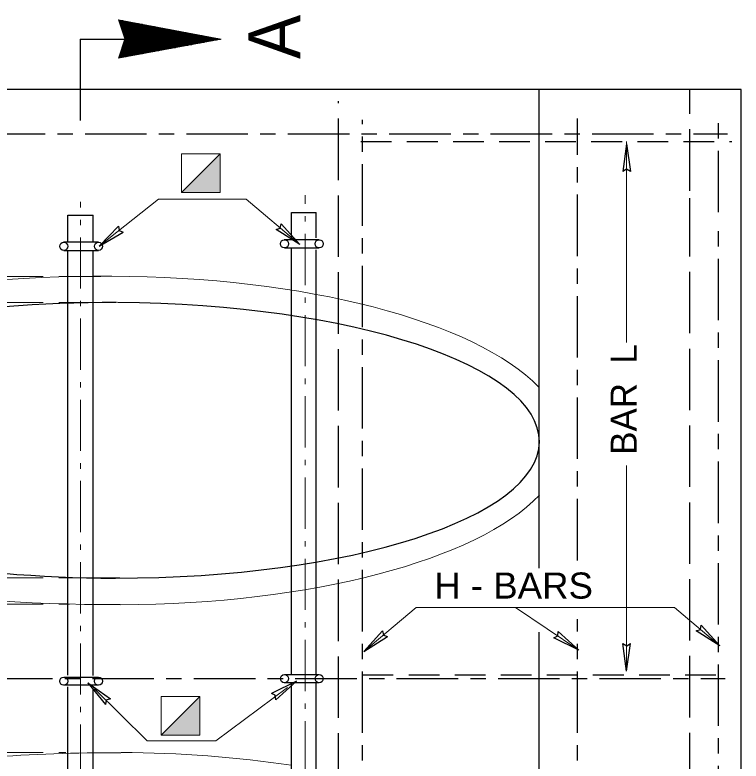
# Model space of a CAD drawing. Extents: x -48 to 160, y -9 to 186.
# Drawn here: x 55.09 to 68.56, y 27.14 to 40.98 of the extents above; entities that cross this region are included whole.
import ezdxf

# ---------------------------------------------------------------- set-up
doc = ezdxf.new("R2010")
doc.units = 0
doc.header["$LTSCALE"] = 0.19
for name, pattern in [('DOT_DASHED', [7.7, 5, -1.2, 0.3, -1.2]), ('LONG_DASH_SHORT_DASH', [9.9, 6, -1.2, 1.5, -1.2]), ('LONG_DASHED', [7.5, 6, -1.5]), ('MEDIUM_DASHED', [4.5, 3, -1.5])]:
    doc.linetypes.add(name, pattern=pattern)
doc.layers.add('1', color=7, linetype='Continuous', lineweight=13)

msp = doc.modelspace()

# ---------------------------------------------------------------- hatches: boundary and pattern name
at = {"layer": '1'}
for points in [[(58.1751, 37.6842), (58.8924, 38.4015), (58.8924, 37.6842)], [(57.7984, 27.621), (58.5157, 28.3383), (58.5157, 27.621)]]:
    msp.add_hatch(color=256, dxfattribs=at).paths.add_polyline_path(points)

# ---------------------------------------------------------------- linework, layer by layer
for p, q in [((57.0078, 40.8892), (57.0123, 40.8892)), ((57.0127, 40.875), (57.0862, 40.875)), ((57.0137, 40.8722), (57.0137, 40.8892)), ((57.0174, 40.8611), (57.1596, 40.8611)), ((57.0221, 40.8471), (57.2334, 40.8471)), ((57.0271, 40.8331), (57.3067, 40.8331)), ((57.0273, 40.8317), (57.0273, 40.8861)), ((57.0416, 40.7915), (57.0416, 40.8834)), ((57.0555, 40.7509), (57.0555, 40.8807)), ((57.0694, 40.7107), (57.0694, 40.8783)), ((57.0834, 40.6698), (57.0834, 40.8759)), ((57.0974, 40.6296), (57.0974, 40.8729)), ((57.1115, 40.5892), (57.1115, 40.8703)), ((57.1252, 40.5487), (57.1252, 40.8675)), ((57.1393, 40.203), (57.1393, 40.8651)), ((57.1534, 40.2055), (57.1534, 40.8621)), ((57.1673, 40.2081), (57.1673, 40.8595)), ((57.1813, 40.2105), (57.1813, 40.8571)), ((57.1953, 40.213), (57.1953, 40.8543)), ((57.2093, 40.2156), (57.2093, 40.8519)), ((57.223, 40.2182), (57.223, 40.849)), ((57.2371, 40.2207), (57.2371, 40.8463)), ((57.2509, 40.2233), (57.2509, 40.8438)), ((57.2652, 40.226), (57.2652, 40.8411)), ((57.2787, 40.2284), (57.2787, 40.8384)), ((57.293, 40.2311), (57.293, 40.8357)), ((57.3067, 40.2334), (57.3067, 40.8331)), ((57.3207, 40.2361), (57.3207, 40.8303)), ((57.3347, 40.2387), (57.3347, 40.8278)), ((57.0318, 40.8192), (57.3803, 40.8192)), ((57.0367, 40.8056), (57.454, 40.8056)), ((57.0416, 40.7915), (57.5278, 40.7915)), ((57.0465, 40.7774), (57.6012, 40.7774)), ((57.0512, 40.7634), (57.6747, 40.7634)), ((57.056, 40.7494), (57.7485, 40.7494)), ((57.061, 40.7356), (57.8223, 40.7356)), ((57.0657, 40.7215), (57.8959, 40.7215)), ((57.0705, 40.7077), (57.9696, 40.7077)), ((57.0752, 40.6937), (58.0429, 40.6937)), ((57.3488, 40.2413), (57.3488, 40.8252)), ((57.3629, 40.2439), (57.3629, 40.8226)), ((57.3767, 40.2462), (57.3767, 40.8201)), ((57.3907, 40.249), (57.3907, 40.8172)), ((57.4046, 40.2515), (57.4046, 40.8145)), ((57.4185, 40.254), (57.4185, 40.8119)), ((57.4325, 40.2565), (57.4325, 40.8094)), ((57.4464, 40.2591), (57.4464, 40.8068)), ((57.4607, 40.2615), (57.4607, 40.8038)), ((57.4745, 40.2642), (57.4745, 40.8015)), ((57.4886, 40.267), (57.4886, 40.799)), ((57.5023, 40.2692), (57.5023, 40.7961)), ((57.5165, 40.2721), (57.5165, 40.7936)), ((57.5303, 40.2746), (57.5303, 40.7906)), ((57.5443, 40.2772), (57.5443, 40.7883)), ((57.5587, 40.2797), (57.5587, 40.7853)), ((57.5723, 40.2823), (57.5723, 40.7828)), ((57.5864, 40.2847), (57.5864, 40.7803)), ((57.6002, 40.2874), (57.6002, 40.7774)), ((57.6142, 40.2898), (57.6142, 40.7751)), ((57.6283, 40.2924), (57.6283, 40.7722)), ((57.6421, 40.2949), (57.6421, 40.7696)), ((57.6562, 40.2975), (57.6562, 40.7672)), ((57.6701, 40.3), (57.6701, 40.7642)), ((57.6839, 40.3026), (57.6839, 40.7616)), ((57.698, 40.305), (57.698, 40.7587)), ((57.7119, 40.3077), (57.7119, 40.7563)), ((57.7258, 40.3105), (57.7258, 40.7533)), ((57.7398, 40.3128), (57.7398, 40.7512)), ((57.754, 40.3156), (57.754, 40.7483)), ((57.768, 40.3182), (57.768, 40.7457)), ((57.7819, 40.3204), (57.7819, 40.7432)), ((57.7957, 40.3231), (57.7957, 40.7403)), ((57.8098, 40.3258), (57.8098, 40.7379)), ((57.8237, 40.3282), (57.8237, 40.7349)), ((57.8377, 40.3309), (57.8377, 40.7326)), ((57.8517, 40.3334), (57.8517, 40.7298)), ((57.8657, 40.3359), (57.8657, 40.7272)), ((57.8796, 40.3383), (57.8796, 40.7243)), ((57.8937, 40.3411), (57.8937, 40.7218)), ((57.9076, 40.3436), (57.9076, 40.7192)), ((57.9216, 40.3461), (57.9216, 40.7163)), ((57.9355, 40.3486), (57.9355, 40.7138)), ((57.9496, 40.3514), (57.9496, 40.7113)), ((57.9634, 40.3538), (57.9634, 40.7083)), ((57.9776, 40.3564), (57.9776, 40.7059)), ((57.9914, 40.3591), (57.9914, 40.7035)), ((58.0054, 40.3613), (58.0054, 40.7006)), ((58.0193, 40.364), (58.0193, 40.6981)), ((58.0332, 40.3668), (58.0332, 40.6953)), ((58.0472, 40.3691), (58.0472, 40.6926)), ((58.0611, 40.3716), (58.0611, 40.6898)), ((57.0802, 40.6795), (58.1165, 40.6795)), ((57.085, 40.6656), (58.1905, 40.6656)), ((57.0897, 40.6515), (58.264, 40.6515)), ((57.0947, 40.6377), (58.3377, 40.6377)), ((57.0996, 40.6237), (58.4113, 40.6237)), ((57.1045, 40.6098), (58.4846, 40.6098)), ((57.1092, 40.5959), (58.5583, 40.5959)), ((57.114, 40.5818), (58.6321, 40.5818)), ((57.1187, 40.5678), (58.7053, 40.5678)), ((57.1238, 40.5538), (58.779, 40.5538)), ((58.0752, 40.3744), (58.0752, 40.6873)), ((58.0891, 40.3769), (58.0891, 40.6848)), ((58.1032, 40.3792), (58.1032, 40.6818)), ((58.117, 40.3819), (58.117, 40.6795)), ((58.1311, 40.3845), (58.1311, 40.6768)), ((58.1449, 40.3871), (58.1449, 40.6741)), ((58.1591, 40.3897), (58.1591, 40.6716)), ((58.1732, 40.3921), (58.1732, 40.6688)), ((58.1869, 40.3951), (58.1869, 40.6662)), ((58.2011, 40.3973), (58.2011, 40.6635)), ((58.215, 40.4), (58.215, 40.661)), ((58.2289, 40.4027), (58.2289, 40.6582)), ((58.2428, 40.4048), (58.2428, 40.6556)), ((58.2568, 40.4073), (58.2568, 40.6528)), ((58.2706, 40.4102), (58.2706, 40.6503)), ((58.2847, 40.4127), (58.2847, 40.6477)), ((58.2987, 40.4151), (58.2987, 40.6448)), ((58.3127, 40.418), (58.3127, 40.6424)), ((58.3267, 40.4203), (58.3267, 40.6395)), ((58.3406, 40.4228), (58.3406, 40.6371)), ((58.3547, 40.4253), (58.3547, 40.6345)), ((58.3684, 40.4281), (58.3684, 40.6317)), ((58.3826, 40.4303), (58.3826, 40.6292)), ((58.3967, 40.433), (58.3967, 40.6263)), ((58.4106, 40.4357), (58.4106, 40.6237)), ((58.4244, 40.438), (58.4244, 40.6211)), ((58.4383, 40.4408), (58.4383, 40.6184)), ((58.4523, 40.4435), (58.4523, 40.6157)), ((58.4662, 40.4459), (58.4662, 40.613)), ((58.4802, 40.4483), (58.4802, 40.6105)), ((58.4943, 40.4508), (58.4943, 40.608)), ((58.5082, 40.4537), (58.5082, 40.6053)), ((58.5222, 40.4559), (58.5222, 40.6027)), ((58.5362, 40.4587), (58.5362, 40.5999)), ((58.5501, 40.4613), (58.5501, 40.5971)), ((58.5642, 40.4638), (58.5642, 40.5947)), ((58.578, 40.4662), (58.578, 40.592)), ((58.5921, 40.4689), (58.5921, 40.5892)), ((58.6061, 40.4714), (58.6061, 40.5867)), ((58.6201, 40.4741), (58.6201, 40.584)), ((58.634, 40.4767), (58.634, 40.5813)), ((58.6479, 40.4795), (58.6479, 40.5787)), ((58.6618, 40.4817), (58.6618, 40.5761)), ((58.6758, 40.4842), (58.6758, 40.5734)), ((58.6897, 40.487), (58.6897, 40.5708)), ((58.7039, 40.4895), (58.7039, 40.568)), ((58.7179, 40.4918), (58.7179, 40.5657)), ((58.7319, 40.4946), (58.7319, 40.5627)), ((58.7458, 40.4972), (58.7458, 40.5601)), ((58.7597, 40.4994), (58.7597, 40.5577)), ((58.7736, 40.5021), (58.7736, 40.5547)), ((58.7876, 40.5047), (58.7876, 40.5523)), ((58.8018, 40.5073), (58.8018, 40.5494)), ((57.0873, 40.4143), (58.2926, 40.4143)), ((57.0917, 40.4281), (58.3689, 40.4281)), ((57.0966, 40.4421), (58.4453, 40.4421)), ((57.0974, 40.1953), (57.0974, 40.445)), ((57.1012, 40.4559), (58.5214, 40.4559)), ((57.1057, 40.47), (58.598, 40.47)), ((57.1099, 40.4841), (58.6743, 40.4841)), ((57.1115, 40.1977), (57.1115, 40.4873)), ((57.1147, 40.4979), (58.7505, 40.4979)), ((57.1195, 40.512), (58.8268, 40.512)), ((57.124, 40.5258), (58.9028, 40.5258)), ((57.1252, 40.2003), (57.1252, 40.5297)), ((57.1286, 40.54), (58.8529, 40.54)), ((58.8158, 40.5099), (58.8158, 40.5468)), ((58.8294, 40.5125), (58.8294, 40.5443)), ((58.8435, 40.5149), (58.8435, 40.5416)), ((58.8575, 40.5174), (58.8575, 40.5388)), ((58.8714, 40.5198), (58.8714, 40.5362)), ((58.8853, 40.5226), (58.8853, 40.5337)), ((58.8994, 40.5251), (58.8994, 40.5312)), ((58.9135, 40.5277), (58.9135, 40.5282)), ((57.041, 40.2746), (57.5299, 40.2746)), ((57.0416, 40.1848), (57.0416, 40.2761)), ((57.0456, 40.2885), (57.606, 40.2885)), ((57.0502, 40.3025), (57.6824, 40.3025)), ((57.0547, 40.3164), (57.7589, 40.3164)), ((57.0555, 40.1876), (57.0555, 40.3182)), ((57.0595, 40.3304), (57.8351, 40.3304)), ((57.0643, 40.3442), (57.9112, 40.3442)), ((57.0687, 40.3582), (57.9877, 40.3582)), ((57.0694, 40.19), (57.0694, 40.3605)), ((57.0733, 40.3723), (58.0638, 40.3723)), ((57.0779, 40.3864), (58.1402, 40.3864)), ((57.0827, 40.4003), (58.2162, 40.4003)), ((57.0834, 40.1926), (57.0834, 40.4027)), ((57.0132, 40.1908), (57.0719, 40.1908)), ((57.0137, 40.1798), (57.0137, 40.1916)), ((57.0178, 40.2046), (57.1488, 40.2046)), ((57.0227, 40.2186), (57.2248, 40.2186)), ((57.0271, 40.2324), (57.3011, 40.2324)), ((57.0273, 40.1825), (57.0273, 40.2338)), ((57.0318, 40.2463), (57.3773, 40.2463)), ((57.0362, 40.2605), (57.4537, 40.2605)), ((66.4372, 35.2019), (66.4372, 38.6353)), ((56.6478, 36.6922), (57.7503, 37.5597)), ((57.7503, 37.5597), (59.3758, 37.5597)), ((60.3708, 36.7219), (59.3758, 37.5597)), ((66.4372, 34.9027), (66.4372, 36.2967)), ((66.4372, 28.8283), (66.4372, 32.6216)), ((61.5617, 29.1732), (62.5302, 29.9887)), ((62.5302, 29.9887), (67.3226, 29.9887)), ((65.5491, 29.1977), (64.378, 29.9887)), ((68.1653, 29.279), (67.3226, 29.9887)), ((57.5413, 27.5155), (56.5621, 28.4818)), ((58.8153, 27.5155), (60.1429, 28.5079)), ((57.5413, 27.5155), (58.8153, 27.5155))]:
    msp.add_line(p, q, dxfattribs=at)
at = {"layer": '1', "lineweight": 25}
for p, q in [((56.2991, 40.5297), (56.2991, 39.0189)), ((56.2991, 40.5297), (57.8472, 40.5297)), ((68.5609, 39.5965), (38.7987, 39.5965)), ((64.8162, 30.7207), (64.8162, 39.5965)), ((68.5609, 17.9662), (68.5609, 39.5965)), ((66.437, 38.5881), (66.3668, 38.0772)), ((66.437, 38.5881), (66.5072, 38.0772)), ((56.0715, 37.2664), (56.5372, 37.2664)), ((56.0715, 36.7635), (56.0715, 37.2664)), ((56.5372, 36.7635), (56.5372, 37.2664)), ((60.2187, 37.3128), (60.6752, 37.3128)), ((60.2187, 36.8482), (60.2187, 37.3128)), ((60.6752, 36.8482), (60.6752, 37.3128)), ((60.3708, 36.7222), (60.0252, 37.1049)), ((56.6481, 36.692), (57.0062, 37.0632)), ((56.6481, 36.692), (57.093, 36.9528)), ((60.3708, 36.7222), (59.9348, 36.9975)), ((56.636, 36.7635), (55.9883, 36.7635)), ((60.7324, 36.8099), (60.0849, 36.8099)), ((55.9951, 36.6137), (56.6373, 36.6137)), ((56.0715, 28.7357), (56.0715, 36.6028)), ((56.5372, 28.7262), (56.5372, 36.6028)), ((60.0913, 36.6602), (60.7338, 36.6602)), ((60.2187, 28.744), (60.2187, 36.6397)), ((60.6752, 28.744), (60.6752, 36.6208)), ((68.1654, 29.2792), (67.8198, 29.6621)), ((61.562, 29.1731), (61.9076, 29.5559)), ((64.8162, 17.9662), (64.8162, 29.5327)), ((65.5492, 29.198), (65.1651, 29.5422)), ((68.1654, 29.2792), (67.7294, 29.5547)), ((61.562, 29.1731), (61.998, 29.4485)), ((65.5492, 29.198), (65.0865, 29.4258)), ((66.4375, 28.8097), (66.3673, 29.3206)), ((66.4375, 28.8097), (66.5077, 29.3206)), ((55.9951, 28.6976), (56.6373, 28.6976)), ((60.0913, 28.744), (60.7338, 28.744)), ((56.636, 28.5478), (55.9883, 28.5478)), ((56.0715, 25.4862), (56.0715, 28.5177)), ((56.4372, 28.5906), (56.8599, 28.2952)), ((56.4372, 28.5906), (56.7646, 28.1922)), ((60.3104, 28.6223), (59.8471, 28.3959)), ((60.3104, 28.6223), (59.9253, 28.2793)), ((60.7324, 28.5942), (60.0849, 28.5942)), ((60.2187, 21.3141), (60.2187, 28.5942)), ((60.6752, 21.2553), (60.6752, 28.5942)), ((56.5372, 21.2584), (56.5372, 28.4988))]:
    msp.add_line(p, q, dxfattribs=at)
at = {"layer": '1', "linetype": 'LONG_DASHED', "lineweight": 25}
for p, q in [((67.6097, 37.7184), (67.6097, 39.5965)), ((61.0911, 17.9662), (61.0911, 39.3791)), ((67.6097, 17.9746), (67.6097, 37.58))]:
    msp.add_line(p, q, dxfattribs=at)
at = {"layer": '1', "linetype": 'LONG_DASH_SHORT_DASH', "lineweight": 25}
for p, q in [((61.538, 18.2599), (61.538, 39.0372)), ((65.5253, 30.8633), (65.5253, 39.0609)), ((68.1416, 37.3218), (68.1416, 39.0997)), ((39.4612, 38.7727), (68.3074, 38.7727)), ((68.1416, 18.3878), (68.1416, 37.1892)), ((65.5253, 18.2599), (65.5253, 29.7703)), ((39.5981, 28.675), (68.267, 28.675))]:
    msp.add_line(p, q, dxfattribs=at)
at = {"layer": '1', "linetype": 'MEDIUM_DASHED', "lineweight": 25}
for p, q in [((61.5067, 38.6353), (68.3876, 38.6353)), ((61.538, 28.7432), (68.3356, 28.7432))]:
    msp.add_line(p, q, dxfattribs=at)
at = {"layer": '1', "linetype": 'DOT_DASHED'}
for p, q in [((56.3041, 19.3381), (56.3041, 37.5106)), ((60.4701, 19.4024), (60.4701, 37.6362))]:
    msp.add_line(p, q, dxfattribs=at)
at = {"layer": '1', "linetype": 'LONG_DASHED'}
for p, q in [((38.7987, 36.1313), (56.6794, 36.1313)), ((38.7987, 35.647), (56.6891, 35.647)), ((38.7987, 30.5393), (57.0343, 30.5393)), ((38.7987, 30.0497), (56.1016, 30.0497)), ((38.7987, 27.3017), (56.0322, 27.3017))]:
    msp.add_line(p, q, dxfattribs=at)
at = {"layer": '1'}
for points in [[(57.0077, 40.8902), (58.9149, 40.5281), (57.0096, 40.1792), (57.1286, 40.5395)], [(58.1751, 37.6842), (58.8924, 37.6842), (58.8924, 38.4015), (58.1751, 38.4015)], [(57.7984, 27.621), (58.5157, 27.621), (58.5157, 28.3383), (57.7984, 28.3383)]]:
    msp.add_lwpolyline(points, close=True, dxfattribs=at)
at = {"layer": '1', "linetype": 'LONG_DASHED'}
for points in [[(58.1751, 37.6842), (58.8924, 38.4015), (58.8924, 37.6842)], [(57.7984, 27.621), (58.5157, 28.3383), (58.5157, 27.621)]]:
    msp.add_lwpolyline(points, close=True, dxfattribs=at)
at = {"layer": '1', "lineweight": 25}
for points in [[(66.5072, 38.0772), (66.4363, 38.1167), (66.3668, 38.0772)], [(59.9348, 36.9975), (60.0107, 37.0263), (60.0252, 37.1049)], [(57.0062, 37.0632), (57.0189, 36.9829), (57.093, 36.9528)], [(67.7294, 29.5547), (67.8053, 29.5834), (67.8198, 29.6621)], [(61.9076, 29.5559), (61.923, 29.4762), (61.998, 29.4485)], [(65.0865, 29.4258), (65.1589, 29.4624), (65.1651, 29.5422)], [(66.3673, 29.3206), (66.4382, 29.2811), (66.5077, 29.3206)], [(59.9253, 28.2793), (59.9187, 28.3603), (59.8471, 28.3959)], [(56.8599, 28.2952), (56.7828, 28.27), (56.7646, 28.1922)]]:
    msp.add_lwpolyline(points, dxfattribs=at)
for centre in [(55.993, 36.6885), (56.6364, 36.6885), (60.0895, 36.7349), (60.7328, 36.7349), (55.993, 28.6228), (56.6364, 28.6228), (60.0895, 28.6693), (60.7328, 28.6693)]:
    msp.add_circle(centre, 0.0757, dxfattribs=at)
at = {"layer": '1'}
for centre, major_axis, ratio, start_param, end_param in [((56.9092, 33.0895), (-9.8342, 0), 0.309821, 4.7150795, 7.866931), ((56.9092, 33.0895), (8.3698, -0.0245), 0.363557, 0.3384205, 1.5758411), ((56.9092, 33.0895), (8.3698, -0.0245), 0.364542, 4.7299464, 5.9508235), ((56.9224, 24.2478), (-9.8342, 0), 0.309821, 4.6994396, 5.2031843), ((56.9224, 24.2478), (8.3698, 0.0245), 0.364542, 1.1658329, 1.5532389)]:
    msp.add_ellipse(centre, major_axis=major_axis, ratio=ratio, start_param=start_param, end_param=end_param, dxfattribs=at)
at = {"layer": '1', "lineweight": 25}
for start_param, end_param in [(1.563588, 4.7181166), (4.7192637, 7.8446207)]:
    msp.add_ellipse((56.9092, 33.0895), major_axis=(7.9091, -0.0232), ratio=0.323138, start_param=start_param, end_param=end_param, dxfattribs=at)

# ---------------------------------------------------------------- texts
at = {"layer": '1', "width": 0.95}
msp.add_text('A', height=0.9679, rotation=90, dxfattribs=at).set_placement((60.3835, 40.1623))
at = {"layer": '1'}
msp.add_text('BAR  L', height=0.484, rotation=90, dxfattribs=at).set_placement((66.6247, 32.8218))
at = {"layer": '1', "width": 1.05}
msp.add_text('H - BARS', height=0.484, dxfattribs=at).set_placement((62.8672, 30.1543))

doc.saveas('drawing.dxf')
